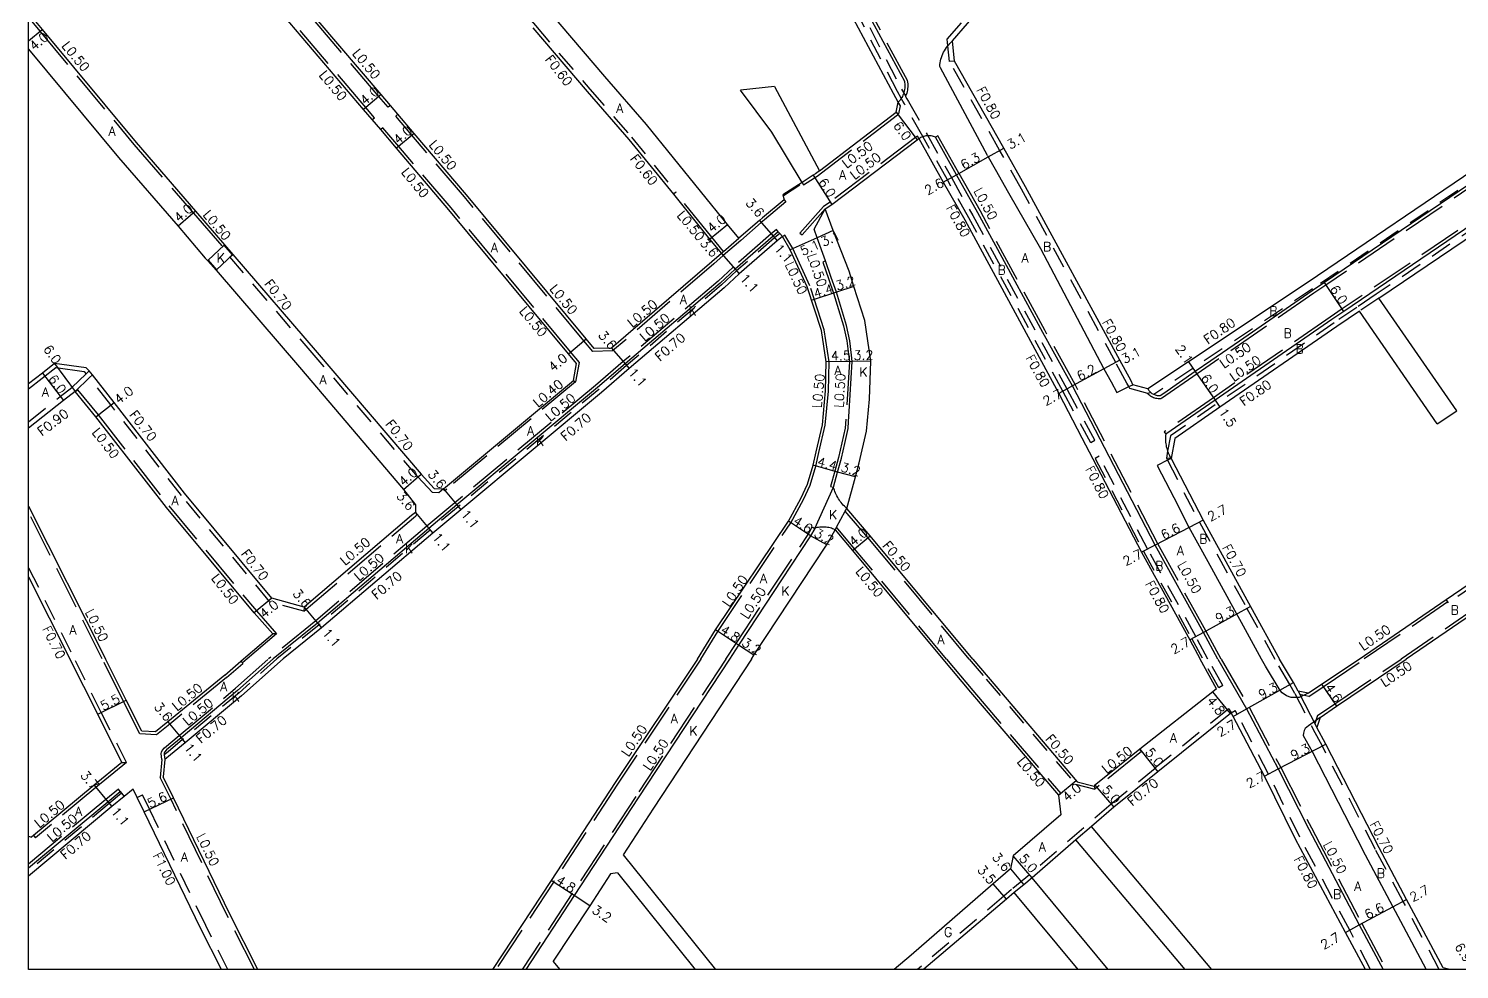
# Model space of a CAD drawing. Header units: metres. Extents: x -9600 to -8800, y -111600 to -110999.
# Drawn here: x -9600 to -9352.4, y -111600 to -111437.2 of the extents above; entities that cross this region are included whole.
import ezdxf

# ---------------------------------------------------------------- set-up
doc = ezdxf.new("R2010")
doc.units = ezdxf.units.M
doc.header["$LTSCALE"] = 2.5
doc.linetypes.add('2232000', pattern=[2.5, 1.5, -1])
doc.linetypes.add('22330', pattern=[4, 3, -1])
for name, color, linetype in [('2101000', 177, 'Continuous'), ('2102000', 191, 'Continuous'), ('2102001', 191, 'Continuous'), ('2203000', 5, 'Continuous'), ('2213000', 6, 'Continuous'), ('2227000', 3, 'Continuous'), ('2232000', 4, '2232000'), ('2233000', 62, '22330'), ('5107000', 24, '2232000'), ('6165200', 3, 'Continuous'), ('9201100', 215, 'Continuous'), ('9201500', 222, 'Continuous'), ('9202100', 82, 'Continuous'), ('9202200', 155, 'Continuous'), ('9203500', 155, 'Continuous'), ('9301100', 77, 'Continuous'), ('999', 7, 'Continuous')]:
    doc.layers.add(name, color=color, linetype=linetype)
doc.styles.add('Dm_Anotation', font='txt.shx', dxfattribs={"bigfont": 'pscdm.shx'})

msp = doc.modelspace()

# ---------------------------------------------------------------- linework, layer by layer
at = {"layer": '2101000'}
for points in [[(-9276.7, -111410.9), (-9278.53, -111412.27), (-9312.26, -111435.37), (-9348.28, -111460.54), (-9378.6, -111481.08), (-9399.31, -111494.84), (-9406.31, -111499.54), (-9408.91, -111498.82), (-9409.24, -111498.18), (-9411.19, -111494.59), (-9427.49, -111464.58), (-9431.27, -111457.87), (-9439.76, -111442.81), (-9440.11, -111439.33), (-9434.94, -111433.32), (-9417.33, -111412.68), (-9393.98, -111385.95), (-9388.95, -111379.94), (-9363.05, -111349.9), (-9353.47, -111338.56), (-9350.52, -111335.82)], [(-9466.17, -111463.83), (-9469.48, -111465.96), (-9469.27, -111466.81), (-9473, -111469.92), (-9473.54, -111470.4), (-9477.1, -111473.49), (-9479.04, -111471.09), (-9493.06, -111453.79), (-9500.28, -111445.48), (-9509.69, -111434.46), (-9511.51, -111432.33), (-9511.91, -111431.74), (-9512.97, -111430.14), (-9513.68, -111429.07), (-9518.43, -111421.94), (-9527.71, -111408.77), (-9536.07, -111396.91), (-9543.67, -111385.52), (-9543.61, -111385.02), (-9541.79, -111383.46), (-9530.19, -111373.56), (-9528.84, -111372.4)], [(-9463.16, -111461.81), (-9449.89, -111451.69), (-9449.53, -111449.93), (-9450.36, -111448.45), (-9458.98, -111432.27), (-9460.11, -111430.14), (-9472.76, -111407.32), (-9474.05, -111404.84)], [(-9366.35, -111483.83), (-9343.25, -111468.19), (-9306.84, -111443.3), (-9273.22, -111420.18), (-9271.21, -111418.78), (-9270.8, -111418.5), (-9268.01, -111418.62), (-9265.8, -111422.02), (-9253.06, -111439.94), (-9262.5, -111447), (-9278.41, -111459.2)], [(-9512.74, -111437.06), (-9503.33, -111448.07), (-9496.13, -111456.37), (-9488.43, -111465.87), (-9482.15, -111473.61), (-9480.12, -111476.11), (-9481.78, -111477.56), (-9499.13, -111492.48), (-9502.13, -111492.58), (-9503.52, -111490.9), (-9524.2, -111465.99), (-9533.28, -111455.33), (-9536.1, -111452.01), (-9537.4, -111450.49), (-9539, -111448.61), (-9553.65, -111431.39)], [(-9599.94, -111434.58), (-9597.65, -111437.34), (-9581.4, -111456.91), (-9571.11, -111468.8), (-9566.09, -111474.6), (-9566.17, -111474.67), (-9564.73, -111476.33), (-9564.66, -111476.27), (-9550.05, -111493.25), (-9532.1, -111514.33), (-9529.81, -111516.79), (-9528.21, -111516.86), (-9527.87, -111516.57), (-9505.74, -111498.09), (-9505.2, -111495.13), (-9506.6, -111493.46), (-9527.29, -111468.54), (-9536.32, -111457.92), (-9539.07, -111454.69), (-9540.55, -111452.95), (-9542.04, -111451.2), (-9556.75, -111433.91)], [(-9600, -111440.77), (-9584.45, -111459.49), (-9574.14, -111471.41), (-9569.43, -111476.9), (-9569, -111477.36), (-9568.92, -111477.29), (-9567.48, -111478.96), (-9567.56, -111479.02), (-9553.12, -111495.81), (-9535.11, -111516.95), (-9533.08, -111519.62), (-9533.08, -111520.92), (-9533.31, -111521.11), (-9533.72, -111521.45), (-9552.31, -111537.32), (-9557.89, -111535.74), (-9573.02, -111517.57), (-9585.2, -111501.9), (-9588.93, -111497.11), (-9589.54, -111496.44), (-9590.05, -111495.91), (-9595.51, -111495.18), (-9597.61, -111496.8), (-9600, -111498.7)], [(-9369.78, -111546.29), (-9354.69, -111536), (-9334.48, -111522.22), (-9328.13, -111517.92), (-9321.44, -111513.48), (-9295.09, -111495.36), (-9292.23, -111493.39), (-9287.35, -111490.09), (-9263.71, -111474.07), (-9244.04, -111460.18), (-9241.89, -111458.66), (-9241.61, -111457.08), (-9241.9, -111456.65), (-9242.75, -111455.37), (-9250.78, -111443.24), (-9260.09, -111450.19), (-9275.98, -111462.38)], [(-9436.61, -111546.29), (-9454.39, -111524.95), (-9458.42, -111520.22), (-9456.93, -111514.78), (-9456.26, -111512.32), (-9455, -111506.87), (-9454.51, -111501.31), (-9454.28, -111494.74), (-9455.28, -111487.72), (-9457.18, -111481.84), (-9458.03, -111479.18), (-9460.75, -111472.14), (-9462.19, -111468.4), (-9461, -111467.63), (-9446.25, -111456.46), (-9445.96, -111456.24), (-9441.72, -111463.76), (-9438.02, -111470.32), (-9421.74, -111500.32), (-9417.73, -111508.01), (-9415.83, -111511.66), (-9407.43, -111527.82), (-9399.08, -111542.98), (-9397.29, -111546.29)], [(-9484.28, -111546.29), (-9481.16, -111541.25), (-9468.53, -111522.46), (-9466.35, -111518.49), (-9465.22, -111516.03), (-9464.26, -111512.77), (-9463.73, -111510.44), (-9462.65, -111505.77), (-9462.08, -111499.9), (-9461.98, -111494.87), (-9462.81, -111489.46), (-9465.26, -111481.87), (-9468.22, -111475.51), (-9469.57, -111473.19), (-9470.46, -111473.94), (-9477.03, -111479.66), (-9479.62, -111482.08), (-9496.06, -111496.04), (-9500.87, -111500.16), (-9525.2, -111520.46), (-9530.07, -111524.53), (-9549.29, -111540.92), (-9555.95, -111546.28)], [(-9369.71, -111486.11), (-9373.62, -111488.76), (-9393.85, -111502.73), (-9401.68, -111508.14), (-9402.31, -111511.58), (-9396.78, -111522.29), (-9388.56, -111537.21), (-9383.56, -111546.29)], [(-9562.81, -111546.28), (-9557.75, -111541.96), (-9560.97, -111538.3), (-9576.12, -111520.1), (-9588.36, -111504.36), (-9591.96, -111500.02), (-9593.99, -111501.58), (-9600, -111506.37)], [(-9600, -111519.82), (-9586.71, -111546.28)], [(-9306.27, -111546.29), (-9322.61, -111522.15), (-9325.58, -111521.75), (-9331.89, -111526.02), (-9361.61, -111546.29)], [(-9474.89, -111546.29), (-9474.48, -111545.65), (-9462.03, -111526.79), (-9461.89, -111526.54), (-9460.45, -111523.92), (-9457.45, -111527.52), (-9441.81, -111546.29)], [(-9600, -111532.07), (-9592.86, -111546.28)], [(-9583.87, -111564.18), (-9588.05, -111555.86), (-9592.86, -111546.28)], [(-9580.43, -111558.78), (-9583.13, -111553.39), (-9586.71, -111546.28)], [(-9555.95, -111546.28), (-9563.14, -111552.67), (-9572.92, -111560.78), (-9575.43, -111562.87)], [(-9566.07, -111549.09), (-9562.81, -111546.28)], [(-9484.28, -111546.29), (-9498.48, -111567.66), (-9509.59, -111584.6), (-9519.72, -111600)], [(-9474.89, -111546.29), (-9491.84, -111572.12), (-9497.11, -111580.16)], [(-9441.81, -111546.29), (-9436.99, -111552.04), (-9421.79, -111569.88)], [(-9436.61, -111546.29), (-9433.94, -111549.45), (-9418.54, -111567.52)], [(-9394.42, -111551.46), (-9397.29, -111546.29)], [(-9381.12, -111550.36), (-9383.56, -111546.29)], [(-9378.56, -111552.23), (-9376.27, -111550.67), (-9369.78, -111546.29)], [(-9376.53, -111556.41), (-9373.68, -111554.47), (-9361.61, -111546.29)], [(-9566.07, -111549.09), (-9575.91, -111557.16), (-9578.03, -111558.91)], [(-9394.42, -111551.46), (-9395.06, -111551.96), (-9407.73, -111561.91), (-9415.03, -111567.78), (-9415.49, -111568.15), (-9415.64, -111568.28)], [(-9380.33, -111551.88), (-9381.12, -111550.36)], [(-9378.56, -111552.23), (-9380.33, -111551.88)], [(-9391.92, -111555.59), (-9392.05, -111555.7), (-9404.59, -111565.8), (-9412.22, -111571.94), (-9416.09, -111575.28)], [(-9368.69, -111600), (-9372.11, -111593.6), (-9380.75, -111577.46), (-9386.16, -111566.59), (-9391.58, -111556.24), (-9391.92, -111555.59)], [(-9376.53, -111556.41), (-9377.1, -111558.12)], [(-9578.03, -111558.91), (-9580.43, -111558.78)], [(-9355.25, -111599.74), (-9361.54, -111587.92), (-9366.31, -111578.94), (-9375.52, -111561.04), (-9377.1, -111558.12)], [(-9575.43, -111562.87), (-9576.44, -111563.69), (-9576.7, -111566.68)], [(-9583.87, -111564.18), (-9588.67, -111568.13), (-9599.48, -111577.12)], [(-9581.91, -111568.79), (-9583.45, -111570.06), (-9585.61, -111571.84), (-9600, -111583.85)], [(-9566.62, -111600), (-9570.24, -111592.85), (-9579.99, -111572.74), (-9581.2, -111570.24), (-9581.91, -111568.79)], [(-9560.35, -111600), (-9565.24, -111590.33), (-9574.95, -111570.29), (-9576.7, -111566.68)], [(-9418.54, -111567.52), (-9415.64, -111568.28)], [(-9421.79, -111569.88), (-9421.4, -111573.26)], [(-9421.4, -111573.26), (-9429.63, -111580.37)], [(-9600, -111576.95), (-9599.48, -111577.12)], [(-9418.77, -111577.6), (-9426.36, -111584.16)], [(-9429.63, -111580.37), (-9430.1, -111582.58)], [(-9499.29, -111583.49), (-9502.89, -111588.98), (-9509.21, -111598.58)], [(-9430.1, -111582.58), (-9433.08, -111585.2), (-9447.26, -111597.52), (-9450.22, -111600)], [(-9429.44, -111586.71), (-9430.78, -111587.84), (-9445.07, -111599.99), (-9445.08, -111600)], [(-9354.09, -111600), (-9355.25, -111599.74)]]:
    msp.add_lwpolyline(points, dxfattribs=at)
at = {"layer": '2102000'}
for points in [[(-9470.95, -111447.24), (-9463.16, -111461.81)], [(-9466.17, -111463.83), (-9471.38, -111455.12), (-9476.83, -111447.88)], [(-9352.86, -111503.36), (-9366.35, -111483.83)], [(-9356.25, -111505.59), (-9369.71, -111486.11)], [(-9395.23, -111600), (-9416.09, -111575.28)], [(-9399.87, -111600), (-9418.77, -111577.6)], [(-9497.11, -111580.16), (-9481.15, -111600)], [(-9498.1, -111583.32), (-9499.29, -111583.49)], [(-9498.1, -111583.32), (-9484.68, -111600)], [(-9413.18, -111600), (-9426.36, -111584.16)], [(-9418.38, -111600), (-9429.44, -111586.71)], [(-9508.01, -111600), (-9509.21, -111598.58)]]:
    msp.add_lwpolyline(points, dxfattribs=at)
at = {"layer": '2102001'}
for points in [[(-9470.95, -111447.24), (-9476.83, -111447.88)], [(-9356.25, -111505.59), (-9352.86, -111503.36)]]:
    msp.add_lwpolyline(points, dxfattribs=at)
at = {"layer": '2203000'}
for points in [[(-9564.73, -111476.33), (-9566.17, -111474.67), (-9566.09, -111474.6), (-9564.66, -111476.27)], [(-9568.92, -111477.29), (-9567.48, -111478.96), (-9567.56, -111479.02), (-9569, -111477.36)]]:
    msp.add_lwpolyline(points, close=True, dxfattribs=at)
at = {"layer": '2213000'}
for points in [[(-9480.91, -111385.92), (-9473.75, -111399.75), (-9470.37, -111406.07), (-9457.74, -111428.86), (-9456.69, -111431.04), (-9448.46, -111446.28), (-9448.41, -111446.52), (-9448.38, -111446.77), (-9448.37, -111447.02), (-9448.37, -111447.26), (-9448.39, -111447.51), (-9448.42, -111447.76), (-9448.47, -111448), (-9448.53, -111448.24), (-9448.61, -111448.48), (-9448.7, -111448.71), (-9448.8, -111448.93), (-9448.92, -111449.15), (-9448.99, -111449.25), (-9449.05, -111449.36), (-9449.2, -111449.56), (-9449.36, -111449.75), (-9449.53, -111449.93)], [(-9434.09, -111459.17), (-9442.2, -111443.99), (-9442.33, -111443.74), (-9442.31, -111443.42), (-9442.26, -111443.11), (-9442.2, -111442.8), (-9442.13, -111442.49), (-9442.04, -111442.18), (-9441.93, -111441.88), (-9441.81, -111441.59), (-9441.68, -111441.3), (-9441.53, -111441.02), (-9441.36, -111440.75), (-9441.19, -111440.49), (-9440.99, -111440.24), (-9440.93, -111440.16), (-9440.79, -111439.99), (-9440.58, -111439.76), (-9440.35, -111439.54), (-9440.11, -111439.33)], [(-9432.63, -111474.81), (-9435.75, -111469.06), (-9439.46, -111462.49), (-9443.07, -111455.99), (-9443.25, -111455.92), (-9443.43, -111455.86), (-9443.61, -111455.81), (-9443.8, -111455.78), (-9443.99, -111455.75), (-9444.17, -111455.74), (-9444.36, -111455.74), (-9444.55, -111455.75), (-9444.74, -111455.77), (-9444.92, -111455.81), (-9445.11, -111455.85), (-9445.24, -111455.9), (-9445.29, -111455.91), (-9445.46, -111455.98), (-9445.64, -111456.06), (-9445.8, -111456.14), (-9445.96, -111456.24)], [(-9432.76, -111461.53), (-9430.46, -111465.61), (-9424.91, -111475.24)], [(-9344.12, -111466.96), (-9372.42, -111486.13), (-9374.51, -111487.55), (-9394.7, -111501.5), (-9403.24, -111507.4), (-9403.26, -111507.67), (-9403.28, -111507.94), (-9403.28, -111508.21), (-9403.27, -111508.49), (-9403.25, -111508.76), (-9403.22, -111509.03), (-9403.18, -111509.3), (-9403.13, -111509.57), (-9403.06, -111509.83), (-9402.99, -111510.09), (-9402.9, -111510.35), (-9402.8, -111510.61), (-9402.7, -111510.86), (-9402.58, -111511.1), (-9402.45, -111511.35), (-9402.31, -111511.58), (-9402.94, -111511.9), (-9404.71, -111512.82), (-9401.1, -111519.81)], [(-9463.57, -111473.42), (-9464.05, -111471.91), (-9462.19, -111468.4)], [(-9469.57, -111473.19), (-9470.02, -111472.66), (-9470.27, -111472.35), (-9471.18, -111473.11), (-9477.76, -111478.83), (-9480.35, -111481.25), (-9496.78, -111495.21), (-9501.58, -111499.32), (-9525.91, -111519.62), (-9530.77, -111523.68), (-9550, -111540.08), (-9557.71, -111546.28), (-9563.88, -111551.74), (-9573.62, -111559.93), (-9576.14, -111562.02), (-9576.47, -111562.42), (-9576.54, -111562.56), (-9576.56, -111562.69), (-9576.54, -111562.87), (-9576.44, -111563.69)], [(-9461.13, -111480.28), (-9461.14, -111480.26), (-9462.12, -111477.41)], [(-9390.45, -111491.27), (-9395.4, -111494.69)], [(-9458, -111503.44), (-9457.48, -111494.8), (-9457.59, -111493.7)], [(-9394.21, -111546.29), (-9396.72, -111541.68), (-9405.03, -111526.57), (-9419.37, -111499.03), (-9420.04, -111497.81)], [(-9412.69, -111498.35), (-9411.72, -111500.16), (-9409.64, -111499.16), (-9408.91, -111498.82)], [(-9403.55, -111500.32), (-9404.18, -111500.76), (-9404.34, -111500.76), (-9404.5, -111500.75), (-9404.67, -111500.73), (-9404.82, -111500.7), (-9404.98, -111500.66), (-9405.13, -111500.6), (-9405.28, -111500.54), (-9405.43, -111500.46), (-9405.56, -111500.38), (-9405.69, -111500.28), (-9405.82, -111500.18), (-9405.94, -111500.07), (-9406.04, -111499.95), (-9406.14, -111499.82), (-9406.23, -111499.68), (-9406.31, -111499.54)], [(-9458.78, -111509.01), (-9458.18, -111506.41), (-9458.11, -111505.2)], [(-9458.42, -111520.22), (-9458.63, -111520.03), (-9458.83, -111519.84), (-9459.02, -111519.64), (-9459.2, -111519.44), (-9459.37, -111519.22), (-9459.54, -111519.01), (-9459.7, -111518.78), (-9459.85, -111518.55), (-9459.99, -111518.32), (-9460.13, -111518.08), (-9460.25, -111517.83), (-9460.37, -111517.58), (-9460.47, -111517.33), (-9460.57, -111517.07), (-9460.66, -111516.81), (-9460.74, -111516.55)], [(-9460.45, -111523.92), (-9460.66, -111523.83), (-9460.87, -111523.74), (-9461.08, -111523.67), (-9461.3, -111523.61), (-9461.52, -111523.56), (-9461.74, -111523.51), (-9461.97, -111523.48), (-9462.19, -111523.46), (-9462.42, -111523.45), (-9462.64, -111523.45), (-9462.87, -111523.46), (-9463.09, -111523.49), (-9463.31, -111523.52), (-9463.54, -111523.56), (-9463.76, -111523.62), (-9463.97, -111523.68), (-9464.7, -111525), (-9469.69, -111532.57)], [(-9391.27, -111537.89), (-9395.9, -111529.49)], [(-9475.36, -111541.19), (-9477.15, -111543.89), (-9478.73, -111546.29), (-9494.5, -111570.34), (-9505.57, -111587.22), (-9513.98, -111600)], [(-9378.56, -111552.23), (-9380.12, -111552.94), (-9380.53, -111552.98), (-9381.53, -111552.96), (-9382.34, -111552.68), (-9383.1, -111552.15), (-9383.43, -111551.75), (-9385.96, -111547.55), (-9386.65, -111546.29), (-9390.12, -111539.99)], [(-9394.21, -111546.29), (-9389.24, -111554.89), (-9383.77, -111565.32), (-9378.46, -111575.73), (-9369.75, -111592.29), (-9365.63, -111600)], [(-9376.53, -111556.41), (-9378.54, -111557.85), (-9379.08, -111558.32), (-9379.28, -111558.68), (-9379.4, -111559.1), (-9379.42, -111559.51), (-9377.9, -111562.3), (-9370.06, -111577.56)], [(-9600, -111582.42), (-9586.31, -111570.99), (-9584.15, -111569.21), (-9583.9, -111569.52), (-9583.45, -111570.06)]]:
    msp.add_lwpolyline(points, dxfattribs=at)
at = {"layer": '2227000'}
for points in [[(-9331.99, -111451.4), (-9347.41, -111461.95), (-9375.78, -111481.16), (-9377.87, -111482.58), (-9390.45, -111491.27)], [(-9434.09, -111459.17), (-9433.97, -111459.39), (-9432.76, -111461.53)], [(-9462.12, -111477.41), (-9463.57, -111473.42)], [(-9420.04, -111497.81), (-9424.51, -111489.77), (-9432.63, -111474.81)], [(-9424.91, -111475.24), (-9413.92, -111496.07), (-9412.69, -111498.35)], [(-9457.59, -111493.7), (-9457.9, -111491.26), (-9458.49, -111488.55), (-9460.22, -111482.82), (-9461.13, -111480.28)], [(-9395.4, -111494.69), (-9398.11, -111496.56), (-9403.55, -111500.32)], [(-9458.11, -111505.2), (-9458, -111503.44)], [(-9460.74, -111516.55), (-9460.02, -111513.93), (-9459.36, -111511.53), (-9458.78, -111509.01)], [(-9395.9, -111529.49), (-9399.18, -111523.53), (-9401.1, -111519.81)], [(-9469.69, -111532.57), (-9475.36, -111541.19)], [(-9390.12, -111539.99), (-9390.69, -111538.95), (-9391.27, -111537.89)], [(-9370.06, -111577.56), (-9368.71, -111580.19), (-9360.69, -111595.25), (-9358.17, -111600)]]:
    msp.add_lwpolyline(points, dxfattribs=at)
at = {"layer": '2232000'}
for points in [[(-9439.76, -111442.81), (-9440.63, -111442.9), (-9440.66, -111442.9), (-9440.93, -111440.16), (-9441.04, -111439.04), (-9435.63, -111432.73), (-9418.01, -111412.09), (-9394.67, -111385.37), (-9389.64, -111379.35), (-9363.74, -111349.31), (-9354.15, -111337.97), (-9351.16, -111335.2)], [(-9271.26, -111417.84), (-9271.67, -111418.13), (-9273.68, -111419.52), (-9307.3, -111442.64), (-9343.7, -111467.52), (-9366.8, -111483.17), (-9370.16, -111485.44), (-9374.08, -111488.1), (-9402.4, -111507.67), (-9402.9, -111510.35), (-9403.12, -111511.55), (-9402.94, -111511.9), (-9397.4, -111522.62), (-9389.18, -111537.55), (-9384.36, -111546.29)], [(-9457.32, -111431.44), (-9448.95, -111447.69), (-9448.29, -111448.86), (-9448.25, -111448.93), (-9448.02, -111449.35), (-9447.76, -111449.8), (-9444.54, -111455.5), (-9440.33, -111462.98), (-9436.62, -111469.55), (-9420.33, -111499.56), (-9415.5, -111508.5), (-9416.2, -111508.88), (-9421.03, -111499.94), (-9437.32, -111469.93), (-9441.02, -111463.37), (-9445.24, -111455.9), (-9448.46, -111450.2), (-9448.71, -111449.74), (-9448.99, -111449.25), (-9449.66, -111448.07), (-9458.03, -111431.81)], [(-9515.02, -111434.28), (-9514.53, -111433.93), (-9514.23, -111434.39), (-9512.28, -111436.67), (-9502.88, -111447.68), (-9495.67, -111455.98), (-9487.96, -111465.49), (-9488.04, -111465.55), (-9488.43, -111465.87)], [(-9405.82, -111500.18), (-9406.34, -111500.37), (-9409.46, -111499.49), (-9409.64, -111499.16), (-9409.95, -111498.55), (-9411.89, -111494.97), (-9428.18, -111464.97), (-9431.97, -111458.26), (-9440.63, -111442.9)], [(-9241.05, -111457.92), (-9241.25, -111459.06), (-9243.64, -111460.75), (-9263.31, -111474.65), (-9286.96, -111490.67), (-9291.84, -111493.97), (-9294.69, -111495.94), (-9321.04, -111514.06), (-9327.74, -111518.5), (-9334.08, -111522.8), (-9354.29, -111536.58), (-9354.41, -111536.41), (-9354.69, -111536)], [(-9469.57, -111473.19), (-9470.02, -111472.66), (-9470.91, -111473.41), (-9477.5, -111479.14), (-9480.09, -111481.55), (-9496.52, -111495.51), (-9501.32, -111499.63), (-9525.65, -111519.93), (-9530.52, -111523.99), (-9549.74, -111540.38), (-9557.07, -111546.28)], [(-9528.21, -111516.86), (-9529.01, -111517.52), (-9530.13, -111517.48), (-9532.62, -111514.79), (-9550.58, -111493.7), (-9565.19, -111476.72), (-9564.73, -111476.33), (-9564.66, -111476.27)], [(-9366.35, -111483.83), (-9369.71, -111486.11)], [(-9600, -111505.22), (-9594.54, -111500.87), (-9592.55, -111499.33), (-9590.04, -111496.92), (-9589.54, -111496.44)], [(-9591.96, -111500.02), (-9589.44, -111497.59), (-9588.93, -111497.11)], [(-9552.31, -111537.32), (-9552.38, -111538.03), (-9558.29, -111536.35), (-9573.56, -111518.01), (-9585.76, -111502.33), (-9589.44, -111497.59)], [(-9395.93, -111546.29), (-9398.03, -111542.41), (-9406.37, -111527.25), (-9414.72, -111511.21), (-9415.43, -111511.58), (-9407.08, -111527.63), (-9398.73, -111542.79), (-9396.84, -111546.29)], [(-9402.31, -111511.58), (-9403.12, -111511.55)], [(-9600, -111530.51), (-9592.08, -111546.28)], [(-9583.08, -111564.19), (-9587.42, -111555.55), (-9592.08, -111546.28)], [(-9557.07, -111546.28), (-9563.59, -111552.14), (-9573.36, -111560.24), (-9575.88, -111562.33)], [(-9437.26, -111546.29), (-9434.32, -111549.77), (-9418.82, -111567.97)], [(-9394.07, -111551.26), (-9396.84, -111546.29)], [(-9393.37, -111550.87), (-9395.93, -111546.29)], [(-9381.74, -111550.69), (-9384.36, -111546.29)], [(-9393.37, -111550.87), (-9394.07, -111551.26)], [(-9380.91, -111552.27), (-9381.74, -111550.69)], [(-9380.91, -111552.27), (-9377.71, -111558.45)], [(-9380.33, -111551.88), (-9380.04, -111552.45), (-9377.42, -111557.5), (-9377.1, -111558.12)], [(-9392.33, -111554.9), (-9392.56, -111555.08), (-9405.1, -111565.18)], [(-9392.33, -111554.9), (-9391.92, -111555.59)], [(-9391.92, -111555.59), (-9391.21, -111555.22)], [(-9367.78, -111600), (-9371.4, -111593.22), (-9380.04, -111577.1), (-9385.45, -111566.22), (-9390.87, -111555.86), (-9391.21, -111555.22)], [(-9355.9, -111600), (-9362.15, -111588.24), (-9366.93, -111579.26), (-9376.13, -111561.37), (-9377.71, -111558.45)], [(-9575.88, -111562.33), (-9576.54, -111562.87)], [(-9576.54, -111562.87), (-9576.44, -111563.69)], [(-9583.87, -111564.18), (-9583.08, -111564.19)], [(-9405.03, -111565.26), (-9412.67, -111571.4), (-9426.82, -111583.63)], [(-9405.1, -111565.18), (-9405.03, -111565.26), (-9404.59, -111565.8)], [(-9418.82, -111567.97), (-9415.51, -111568.83)], [(-9415.64, -111568.28), (-9415.51, -111568.83)], [(-9583.9, -111569.52), (-9586.06, -111571.3), (-9600, -111582.94)], [(-9581.2, -111570.24), (-9580.31, -111569.8)], [(-9565.5, -111600), (-9569.35, -111592.4), (-9579.09, -111572.3), (-9580.31, -111569.8)], [(-9416.09, -111575.28), (-9418.77, -111577.6)], [(-9426.82, -111583.63), (-9429.9, -111586.17)], [(-9429.9, -111586.17), (-9431.24, -111587.31), (-9445.52, -111599.45), (-9446.17, -111600)], [(-9426.36, -111584.16), (-9427.81, -111585.35), (-9429.44, -111586.71)]]:
    msp.add_lwpolyline(points, dxfattribs=at)
at = {"layer": '2233000'}
for points in [[(-9522.08, -111315.65), (-9520.1, -111315.84), (-9518.14, -111316.43), (-9516.89, -111318.71), (-9505.92, -111338.97), (-9496.87, -111355.74), (-9490.22, -111367.74), (-9483.02, -111380.8), (-9473.26, -111399.6), (-9469.93, -111405.83), (-9457.3, -111428.62), (-9456.23, -111430.84), (-9447.98, -111446.11), (-9447.92, -111446.45), (-9447.88, -111446.73), (-9447.87, -111447), (-9447.87, -111447.28), (-9447.89, -111447.56), (-9447.93, -111447.84), (-9447.98, -111448.11), (-9448.05, -111448.38), (-9448.14, -111448.65), (-9448.24, -111448.9), (-9448.25, -111448.93)], [(-9537.4, -111450.49), (-9537.78, -111450.81), (-9539.38, -111448.93), (-9554.04, -111431.71), (-9569.31, -111413.19), (-9571.39, -111410.67), (-9571.03, -111408.01)], [(-9540.55, -111452.95), (-9540.17, -111452.63), (-9541.66, -111450.88), (-9556.37, -111433.59), (-9571.63, -111415.1), (-9574.87, -111411.17)], [(-9272.31, -111417.72), (-9272.6, -111417.31), (-9274.38, -111418.55), (-9307.97, -111441.65), (-9344.4, -111466.55), (-9372.7, -111485.72), (-9374.79, -111487.14), (-9394.99, -111501.09), (-9403.52, -111506.99), (-9403.24, -111507.4)], [(-9600, -111435.29), (-9598.04, -111437.66), (-9581.78, -111457.23), (-9571.49, -111469.12), (-9566.47, -111474.93), (-9566.17, -111474.67)], [(-9449.15, -111450.59), (-9449.53, -111449.93)], [(-9469.27, -111466.81), (-9468.95, -111467.2), (-9472.67, -111470.3), (-9473.21, -111470.77), (-9476.77, -111473.87), (-9479.79, -111476.49), (-9481.45, -111477.93), (-9498.94, -111492.98), (-9502.36, -111493.09), (-9503.91, -111491.22), (-9524.59, -111466.31), (-9533.66, -111455.65), (-9536.48, -111452.34), (-9536.1, -111452.01)], [(-9463.16, -111461.81), (-9463.83, -111462.32), (-9464.25, -111462.59), (-9466.17, -111463.83), (-9465.9, -111464.25), (-9463.98, -111463.01), (-9463.55, -111462.73), (-9449.44, -111451.97), (-9449.15, -111450.59)], [(-9505.74, -111498.09), (-9505.37, -111498.3), (-9505.28, -111498.35), (-9504.67, -111494.99), (-9506.21, -111493.14), (-9526.9, -111468.22), (-9535.94, -111457.6), (-9538.69, -111454.36), (-9539.07, -111454.69)], [(-9446.21, -111455.8), (-9446.55, -111456.06), (-9461.29, -111467.22), (-9462.46, -111467.98), (-9466.53, -111472.58), (-9466.16, -111472.91), (-9462.19, -111468.4)], [(-9445.96, -111456.24), (-9446.21, -111455.8)], [(-9393.64, -111546.29), (-9396.28, -111541.44), (-9404.59, -111526.34), (-9418.92, -111498.79), (-9424.14, -111489.4), (-9435.31, -111468.82), (-9439.02, -111462.24), (-9442.64, -111455.74), (-9443.07, -111455.99)], [(-9347.13, -111462.36), (-9375.5, -111481.58), (-9377.59, -111482.99), (-9397.81, -111496.96), (-9404.02, -111501.25), (-9404.35, -111501.26), (-9404.55, -111501.25), (-9404.75, -111501.22), (-9404.94, -111501.19), (-9405.13, -111501.13), (-9405.32, -111501.07), (-9405.5, -111500.99), (-9405.67, -111500.9), (-9405.84, -111500.79), (-9406, -111500.68), (-9406.15, -111500.55), (-9406.3, -111500.41), (-9406.34, -111500.37)], [(-9479.74, -111475.79), (-9481.76, -111473.29), (-9488.04, -111465.55)], [(-9470.27, -111472.35), (-9470.59, -111471.97), (-9471.5, -111472.73), (-9478.09, -111478.46), (-9480.69, -111480.88), (-9497.1, -111494.83), (-9501.9, -111498.94), (-9526.23, -111519.24), (-9531.1, -111523.3), (-9550.31, -111539.69), (-9558.5, -111546.28)], [(-9483.69, -111546.29), (-9480.74, -111541.53), (-9468.1, -111522.72), (-9465.9, -111518.71), (-9464.75, -111516.2), (-9463.78, -111512.9), (-9463.24, -111510.55), (-9462.16, -111505.85), (-9461.58, -111499.93), (-9461.48, -111494.84), (-9462.32, -111489.34), (-9464.79, -111481.69), (-9467.78, -111475.28), (-9469.13, -111472.94), (-9469.57, -111473.19)], [(-9480.12, -111476.11), (-9479.74, -111475.79), (-9477.1, -111473.49)], [(-9462.12, -111477.41), (-9462.57, -111477.62), (-9461.61, -111480.44), (-9460.7, -111482.98), (-9458.98, -111488.66), (-9458.42, -111491.25), (-9458.1, -111493.55), (-9457.98, -111494.82), (-9458.68, -111506.34), (-9459.85, -111511.41), (-9460.5, -111513.8), (-9461.22, -111516.41), (-9460.74, -111516.55)], [(-9590.04, -111496.92), (-9590.22, -111496.74), (-9590.38, -111496.57), (-9595.31, -111495.92), (-9600, -111499.62)], [(-9505.37, -111498.3), (-9527.61, -111516.88), (-9527.96, -111517.16), (-9528.21, -111516.86)], [(-9591.96, -111500.02), (-9591.56, -111499.71), (-9587.97, -111504.05), (-9575.73, -111519.79), (-9560.59, -111537.97), (-9557.1, -111541.94), (-9557.75, -111541.96)], [(-9587.27, -111546.28), (-9600, -111520.93)], [(-9552.38, -111538.03), (-9533.4, -111521.84), (-9532.99, -111521.5), (-9532.76, -111521.3), (-9533.08, -111520.92)], [(-9437.26, -111546.29), (-9454.77, -111525.27), (-9458.68, -111520.69), (-9458.42, -111520.22)], [(-9305.66, -111546.29), (-9322.32, -111521.69), (-9325.7, -111521.23), (-9332.17, -111525.61), (-9362.5, -111546.29)], [(-9479.33, -111546.29), (-9477.57, -111543.62), (-9465.13, -111524.75), (-9464.41, -111523.44), (-9463.97, -111523.68)], [(-9441.16, -111546.29), (-9457.07, -111527.2), (-9460.2, -111523.45), (-9460.45, -111523.92)], [(-9354.41, -111536.41), (-9368.89, -111546.29)], [(-9557.1, -111541.94), (-9562.2, -111546.28)], [(-9580.75, -111559.26), (-9583.58, -111553.62), (-9587.27, -111546.28)], [(-9564.2, -111551.36), (-9558.5, -111546.28)], [(-9563.26, -111546.67), (-9563, -111546.97), (-9562.93, -111547.05)], [(-9562.2, -111546.28), (-9563, -111546.97)], [(-9483.69, -111546.29), (-9498.07, -111567.94), (-9509.17, -111584.88), (-9519.13, -111600)], [(-9479.33, -111546.29), (-9494.91, -111570.06), (-9505.99, -111586.95), (-9514.58, -111600)], [(-9441.16, -111546.29), (-9436.61, -111551.72), (-9421.4, -111569.56), (-9421.79, -111569.88)], [(-9393.64, -111546.29), (-9388.8, -111554.64), (-9383.33, -111565.09), (-9378.02, -111575.5), (-9369.3, -111592.05), (-9365.06, -111600)], [(-9378.46, -111552.76), (-9375.99, -111551.08), (-9368.89, -111546.29)], [(-9376.95, -111556.09), (-9373.97, -111554.06), (-9362.5, -111546.29)], [(-9565.76, -111549.47), (-9562.93, -111547.05)], [(-9565.76, -111549.47), (-9575.59, -111557.55), (-9577.87, -111559.42)], [(-9576.94, -111563.7), (-9577.07, -111562.67), (-9577.01, -111562.41), (-9576.9, -111562.15), (-9576.49, -111561.66), (-9573.94, -111559.55), (-9564.2, -111551.36)], [(-9378.46, -111552.76), (-9380.04, -111552.45)], [(-9376.95, -111556.09), (-9377.42, -111557.5)], [(-9577.87, -111559.42), (-9580.75, -111559.26)], [(-9576.94, -111563.7), (-9577.22, -111566.77)], [(-9407.42, -111562.29), (-9407.42, -111562.3), (-9414.72, -111568.17), (-9415.17, -111568.54), (-9415.51, -111568.83)], [(-9407.42, -111562.29), (-9407.73, -111561.91)], [(-9583.08, -111564.19), (-9588.35, -111568.52), (-9598.82, -111577.22)], [(-9584.47, -111568.83), (-9586.63, -111570.61), (-9600, -111581.77)], [(-9584.15, -111569.21), (-9584.47, -111568.83)], [(-9560.91, -111600), (-9565.69, -111590.55), (-9575.4, -111570.51), (-9577.22, -111566.77)], [(-9599.14, -111576.84), (-9598.82, -111577.22)]]:
    msp.add_lwpolyline(points, dxfattribs=at)
at = {"layer": '5107000'}
msp.add_lwpolyline([(-9347.49, -111461.7), (-9377.82, -111482.24), (-9398.53, -111496), (-9405.28, -111500.54), (-9405.43, -111500.46), (-9405.56, -111500.38), (-9405.69, -111500.28), (-9405.82, -111500.18), (-9405.94, -111500.07), (-9406.04, -111499.95), (-9406.14, -111499.82), (-9406.23, -111499.68), (-9406.31, -111499.54)], dxfattribs=at)
at = {"layer": '6165200'}
msp.add_lwpolyline([(-9469.4, -111466.08), (-9466.56, -111464.25)], dxfattribs=at)
at = {"layer": '9201100'}
for points in [[(-9600, -111439.29), (-9597.65, -111437.34)], [(-9539, -111448.61), (-9542.04, -111451.2)], [(-9449.89, -111451.69), (-9446.25, -111456.46)], [(-9533.28, -111455.33), (-9536.32, -111457.92)], [(-9439.46, -111462.49), (-9433.97, -111459.39)], [(-9433.97, -111459.39), (-9431.27, -111457.87)], [(-9441.72, -111463.76), (-9439.46, -111462.49)], [(-9464.25, -111462.59), (-9461, -111467.63)], [(-9571.11, -111468.8), (-9574.14, -111471.41)], [(-9482.15, -111473.61), (-9479.04, -111471.09)], [(-9473.54, -111470.4), (-9471.18, -111473.11)], [(-9460.75, -111472.14), (-9463.57, -111473.42)], [(-9471.18, -111473.11), (-9470.46, -111473.94)], [(-9463.57, -111473.42), (-9468.22, -111475.51)], [(-9480.12, -111476.11), (-9477.76, -111478.83)], [(-9477.76, -111478.83), (-9477.03, -111479.66)], [(-9457.18, -111481.84), (-9460.22, -111482.82)], [(-9372.42, -111486.13), (-9375.78, -111481.16)], [(-9460.22, -111482.82), (-9464.41, -111484.17)], [(-9506.6, -111493.46), (-9503.52, -111490.9)], [(-9499.13, -111492.48), (-9496.78, -111495.21)], [(-9454.28, -111494.74), (-9457.48, -111494.8)], [(-9411.19, -111494.59), (-9413.92, -111496.07)], [(-9597.61, -111496.8), (-9593.99, -111501.58)], [(-9595.51, -111495.18), (-9591.96, -111500.02)], [(-9496.78, -111495.21), (-9496.06, -111496.04)], [(-9457.48, -111494.8), (-9461.98, -111494.87)], [(-9413.92, -111496.07), (-9419.37, -111499.03)], [(-9399.31, -111494.84), (-9398.11, -111496.56)], [(-9398.11, -111496.56), (-9394.7, -111501.5)], [(-9419.37, -111499.03), (-9421.74, -111500.32)], [(-9588.36, -111504.36), (-9585.2, -111501.9)], [(-9394.7, -111501.5), (-9393.85, -111502.73)], [(-9535.11, -111516.95), (-9532.1, -111514.33)], [(-9460.02, -111513.93), (-9464.26, -111512.77)], [(-9456.93, -111514.78), (-9460.02, -111513.93)], [(-9528.21, -111516.86), (-9525.91, -111519.62)], [(-9533.08, -111520.92), (-9530.77, -111523.68)], [(-9525.91, -111519.62), (-9525.2, -111520.46)], [(-9530.77, -111523.68), (-9530.07, -111524.53)], [(-9464.7, -111525), (-9468.53, -111522.46)], [(-9399.18, -111523.53), (-9405.03, -111526.57)], [(-9396.78, -111522.29), (-9399.18, -111523.53)], [(-9461.89, -111526.54), (-9464.7, -111525)], [(-9457.45, -111527.52), (-9454.39, -111524.95)], [(-9405.03, -111526.57), (-9407.43, -111527.82)], [(-9557.89, -111535.74), (-9560.97, -111538.3)], [(-9552.31, -111537.32), (-9550, -111540.08)], [(-9388.56, -111537.21), (-9396.72, -111541.68)], [(-9550, -111540.08), (-9549.29, -111540.92)], [(-9477.15, -111543.89), (-9481.16, -111541.25)], [(-9396.72, -111541.68), (-9399.08, -111542.98)], [(-9474.48, -111545.65), (-9477.15, -111543.89)], [(-9389.24, -111554.89), (-9381.12, -111550.36)], [(-9376.27, -111550.67), (-9373.68, -111554.47)], [(-9588.05, -111555.86), (-9583.13, -111553.39)], [(-9392.05, -111555.7), (-9395.06, -111551.96)], [(-9391.58, -111556.24), (-9389.24, -111554.89)], [(-9575.91, -111557.16), (-9573.62, -111559.93)], [(-9573.62, -111559.93), (-9572.92, -111560.78)], [(-9383.77, -111565.32), (-9375.52, -111561.04)], [(-9407.73, -111561.91), (-9404.59, -111565.8)], [(-9386.16, -111566.59), (-9383.77, -111565.32)], [(-9588.67, -111568.13), (-9586.31, -111570.99)], [(-9421.79, -111569.88), (-9418.74, -111567.29)], [(-9415.49, -111568.15), (-9412.22, -111571.94)], [(-9586.31, -111570.99), (-9585.61, -111571.84)], [(-9579.99, -111572.74), (-9574.95, -111570.29)], [(-9426.36, -111584.16), (-9429.63, -111580.37)], [(-9430.1, -111582.58), (-9427.81, -111585.35)], [(-9505.57, -111587.22), (-9509.59, -111584.6)], [(-9430.78, -111587.84), (-9433.08, -111585.2)], [(-9502.89, -111588.98), (-9505.57, -111587.22)], [(-9363.92, -111589.18), (-9361.54, -111587.92)], [(-9369.75, -111592.29), (-9363.92, -111589.18)], [(-9372.11, -111593.6), (-9369.75, -111592.29)]]:
    msp.add_lwpolyline(points, dxfattribs=at)
at = {"layer": '9202200'}
for points in [[(-9463.97, -111523.68), (-9460.74, -111516.55)], [(-9460.45, -111523.92), (-9460.2, -111523.45), (-9458.68, -111520.69), (-9458.42, -111520.22)], [(-9380.33, -111551.88), (-9377.1, -111558.12)], [(-9430.78, -111587.84), (-9433.08, -111585.2)]]:
    msp.add_lwpolyline(points, dxfattribs=at)
at = {"layer": '9301100'}
msp.add_lwpolyline([(-9568.92, -111477.29), (-9566.17, -111474.67), (-9564.73, -111476.33), (-9567.48, -111478.96)], close=True, dxfattribs=at)
at = {"layer": '999'}
msp.add_lwpolyline([(-9600, -111000), (-8800, -111000), (-8800, -111600), (-9600, -111600)], close=True, dxfattribs=at)

# ---------------------------------------------------------------- texts
at = {"layer": '9201500', "style": 'Dm_Anotation'}
for s, rotation, p in [('4.0', 39.7157, (-9599.03, -111441.11)), ('4.0', 40.3945, (-9541.8, -111450.54)), ('4.0', 40.3962, (-9536.06, -111457.31)), ('6.0', 307.309, (-9450.47, -111454.02)), ('3.1', 29.4279, (-9430.14, -111458.15)), ('6.3', 29.4264, (-9438.16, -111461.64)), ('6.0', 302.7933, (-9463.41, -111463.71)), ('2.6', 29.4278, (-9444.41, -111466.05)), ('3.6', 311.0093, (-9476.03, -111467.41)), ('4.0', 40.7811, (-9574.01, -111470.83)), ('4.0', 39.0288, (-9481.79, -111472.61)), ('3.1', 24.3131, (-9462.48, -111474.96)), ('3.6', 311.0093, (-9483.94, -111474.36)), ('1.1', 311.0093, (-9471.08, -111475.34)), ('5.1', 24.3017, (-9466.04, -111476.54)), ('1.1', 311.0093, (-9477.01, -111480.49)), ('4.4', 17.8846, (-9463.87, -111483.89)), ('3.2', 17.8899, (-9460.05, -111482.55)), ('6.0', 304.1132, (-9374.91, -111482.27)), ('3.6', 310.7017, (-9501.54, -111490.32)), ('6.0', 306.3198, (-9597.54, -111492.67)), ('2.1', 304.6578, (-9401.65, -111492.63)), ('4.0', 39.7039, (-9509.24, -111496.69)), ('4.5', 0.9817, (-9461.16, -111494.62)), ('3.2', 1.0392, (-9457.24, -111494.54)), ('3.1', 28.4989, (-9410.34, -111495.23)), ('1.1', 310.7017, (-9496.32, -111496.79)), ('6.2', 28.4971, (-9418.09, -111498.22)), ('6.0', 304.6451, (-9397.23, -111497.66)), ('6.0', 307.1838, (-9596.69, -111497.85)), ('4.0', 37.87, (-9584.4, -111502.29)), ('2.7', 28.4969, (-9423.96, -111502.52)), ('1.5', 304.678, (-9394.15, -111503.55)), ('4.4', 344.6684, (-9463.66, -111512.83)), ('4.0', 41.0758, (-9535.09, -111516.49)), ('3.6', 309.8649, (-9531.02, -111514.35)), ('3.2', 344.6656, (-9459.6, -111513.77)), ('3.6', 309.8649, (-9536.45, -111518.13)), ('1.1', 309.8647, (-9525.31, -111521.28)), ('4.6', 326.4271, (-9467.89, -111522.76)), ('2.7', 27.3358, (-9395.48, -111522.52)), ('3.2', 331.2519, (-9464.24, -111524.99)), ('4.0', 39.9172, (-9457.23, -111526.89)), ('6.6', 27.4675, (-9403.57, -111525.7)), ('1.1', 309.8647, (-9530.23, -111525.27)), ('2.7', 27.4671, (-9410.14, -111530.23)), ('3.6', 310.0481, (-9554.42, -111535)), ('4.0', 39.7868, (-9559.21, -111539.34)), ('9.3', 28.7556, (-9394.09, -111540.13)), ('1.1', 310.0485, (-9549.31, -111541.8)), ('4.8', 326.6366, (-9480.44, -111541.61)), ('3.2', 326.6376, (-9476.76, -111543.81)), ('2.7', 28.7558, (-9401.81, -111545.48)), ('9.3', 29.094, (-9386.63, -111553.32)), ('4.6', 304.2457, (-9375.8, -111551.19)), ('5.5', 26.6788, (-9587.07, -111555.26)), ('3.6', 309.6012, (-9578.4, -111554.6)), ('4.8', 308.8149, (-9396.23, -111553.54)), ('2.7', 29.9969, (-9393.81, -111559.83)), ('1.1', 309.5972, (-9573.2, -111561.67)), ('9.3', 27.3841, (-9381.11, -111563.83)), ('5.0', 308.8313, (-9406.89, -111562.46)), ('3.7', 309.4585, (-9591.13, -111566.43)), ('2.7', 27.9783, (-9388.78, -111568.7)), ('4.0', 40.4075, (-9420.28, -111571.06)), ('5.0', 310.8371, (-9414.37, -111568.96)), ('5.6', 25.8677, (-9578.96, -111572.12)), ('1.1', 309.4583, (-9585.84, -111572.72)), ('3.6', 310.9858, (-9433.38, -111580.65)), ('5.0', 310.8355, (-9428.74, -111580.86)), ('3.5', 310.9858, (-9435.93, -111582.84)), ('4.8', 326.952, (-9508.87, -111584.96)), ('2.7', 28.0275, (-9360.47, -111588.37)), ('6.6', 28.0184, (-9368.29, -111591.4)), ('3.2', 326.6966, (-9502.66, -111590.09)), ('2.7', 29.0848, (-9375.87, -111596.61)), ('6.9', 303.3283, (-9353.32, -111596.06))]:
    msp.add_text(s, height=1.6, rotation=rotation, dxfattribs=at).set_placement(p)
at = {"layer": '9202100', "style": 'Dm_Anotation'}
for s, p in [('A', (-9498.32, -111451.79)), ('A', (-9586.18, -111455.74)), ('A', (-9459.77, -111463.31)), ('A', (-9520, -111475.9)), ('B', (-9424.48, -111475.73)), ('K', (-9567.47, -111477.67)), ('A', (-9428.19, -111477.69)), ('B', (-9432.34, -111479.76)), ('A', (-9487.3, -111484.86)), ('K', (-9485.82, -111486.84)), ('B', (-9385.33, -111486.88)), ('B', (-9382.85, -111490.71)), ('B', (-9380.77, -111493.45)), ('A', (-9549.65, -111498.75)), ('A', (-9460.58, -111497.13)), ('K', (-9456.26, -111497.42)), ('A', (-9597.72, -111500.89)), ('A', (-9513.76, -111507.59)), ('K', (-9512.22, -111509.39)), ('A', (-9575.27, -111519.67)), ('K', (-9461.49, -111522.12)), ('A', (-9536.41, -111526.27)), ('K', (-9534.86, -111527.98)), ('A', (-9401.3, -111528.33)), ('B', (-9397.45, -111526.3)), ('B', (-9405.07, -111530.97)), ('A', (-9473.45, -111533.14)), ('K', (-9469.74, -111535.32)), ('B', (-9353.95, -111538.61)), ('A', (-9592.96, -111542.06)), ('A', (-9442.76, -111543.7)), ('A', (-9566.85, -111551.85)), ('K', (-9564.86, -111553.64)), ('A', (-9488.9, -111557.38)), ('K', (-9485.68, -111559.54)), ('A', (-9402.52, -111560.75)), ('A', (-9591.96, -111573.45)), ('A', (-9425.21, -111579.58)), ('A', (-9573.66, -111581.35)), ('B', (-9366.72, -111584.16)), ('B', (-9374.29, -111587.8)), ('A', (-9370.62, -111586.41)), ('G', (-9441.61, -111594.34))]:
    msp.add_text(s, height=1.6, dxfattribs=at).set_placement(p)
at = {"layer": '9203500', "style": 'Dm_Anotation'}
for s, rotation, p in [('L0.50', 309.7159, (-9594.35, -111440.23)), ('L0.50', 309.7159, (-9544.05, -111441.53)), ('F0.60', 307.8677, (-9510.73, -111442.55)), ('L0.50', 309.7159, (-9549.82, -111445.28)), ('F0.80', 299.0107, (-9436.03, -111447.8)), ('L0.50', 309.7159, (-9530.83, -111457.31)), ('L0.50', 37.3122, (-9458.48, -111461.44)), ('F0.60', 307.8677, (-9495.99, -111459.75)), ('L0.50', 37.3122, (-9457.07, -111463.4)), ('L0.50', 309.7159, (-9535.62, -111462.09)), ('L0.50', 298.8553, (-9436.53, -111465.27)), ('L0.50', 309.7159, (-9569.92, -111469.43)), ('L0.50', 309.7159, (-9487.9, -111469.54)), ('F0.80', 299.0107, (-9441.31, -111468.21)), ('L0.50', 288.9537, (-9465.28, -111476.44)), ('L0.50', 295.0092, (-9469.17, -111477.99)), ('F0.70', 307.8677, (-9559.3, -111481.37)), ('L0.50', 309.7159, (-9509.94, -111482.27)), ('L0.50', 40.4806, (-9495.55, -111489.02)), ('L0.50', 309.7159, (-9515.17, -111486.13)), ('L0.50', 40.4806, (-9493.39, -111491.4)), ('F0.80', 299.0107, (-9414.3, -111488.01)), ('F0.80', 34.6408, (-9395.95, -111491.88)), ('F0.70', 40.4806, (-9490.77, -111494.85)), ('L0.50', 34.6408, (-9393.19, -111496.07)), ('F0.80', 299.0107, (-9427.54, -111494.19)), ('L0.50', 34.6408, (-9391.45, -111498.34)), ('L0.50', 84.4152, (-9462.82, -111502.94)), ('L0.50', 86.5347, (-9459.02, -111502.87)), ('L0.40', 40.4806, (-9511.87, -111502.85)), ('F0.80', 34.6408, (-9389.73, -111502.6)), ('L0.50', 40.4806, (-9509.71, -111505.24)), ('F0.90', 37.485, (-9597.7, -111507.8)), ('F0.70', 307.8677, (-9582.67, -111504.04)), ('F0.70', 40.4806, (-9507.08, -111508.68)), ('L0.50', 307.8692, (-9589.11, -111507.08)), ('F0.70', 307.8677, (-9538.33, -111505.66)), ('F0.80', 297.4851, (-9417.2, -111513.41)), ('L0.50', 40.4806, (-9545.24, -111530.19)), ('F0.50', 309.8036, (-9452.34, -111526.71)), ('F0.70', 299.0107, (-9393.52, -111527)), ('F0.70', 307.8677, (-9563.32, -111528.13)), ('L0.50', 40.4806, (-9542.86, -111532.89)), ('L0.50', 307.8692, (-9568.44, -111532.32)), ('F0.70', 40.4806, (-9539.8, -111536.09)), ('L0.50', 309.8036, (-9457, -111531.18)), ('L0.50', 298.8553, (-9401.25, -111529.96)), ('L0.50', 56.1048, (-9478.75, -111537.42)), ('L0.50', 56.1048, (-9475.61, -111539.49)), ('F0.80', 299.0107, (-9406.84, -111533.29)), ('L0.50', 296.6795, (-9590.26, -111538.15)), ('F0.70', 296.6793, (-9597.68, -111541.08)), ('L0.50', 34.2457, (-9369.06, -111544.91)), ('L0.50', 34.2457, (-9365.35, -111551.2)), ('L0.50', 39.3727, (-9574.34, -111555.36)), ('L0.50', 39.3727, (-9572.49, -111557.93)), ('F0.70', 39.6822, (-9570.17, -111560.99)), ('L0.50', 55.8542, (-9496.22, -111563.31)), ('L0.50', 55.8542, (-9492.51, -111565.75)), ('F0.50', 310.434, (-9424.15, -111560.16)), ('L0.50', 38.8344, (-9413.47, -111566.21)), ('L0.50', 310.4364, (-9429.03, -111564.1)), ('F0.70', 38.8165, (-9409.03, -111571.82)), ('L0.50', 40.2719, (-9598.13, -111575.6)), ('L0.50', 40.2719, (-9595.94, -111578.03)), ('F0.70', 39.859, (-9593.65, -111581.05)), ('F0.70', 298.0111, (-9368.01, -111574.87)), ('L0.50', 295.8679, (-9571, -111576.96)), ('L0.50', 297.7639, (-9376.03, -111578.38)), ('F1.00', 295.8679, (-9578.56, -111580.25)), ('F0.80', 298.182, (-9381.13, -111580.91))]:
    msp.add_text(s, height=1.6, rotation=rotation, dxfattribs=at).set_placement(p)

doc.saveas('drawing.dxf')
